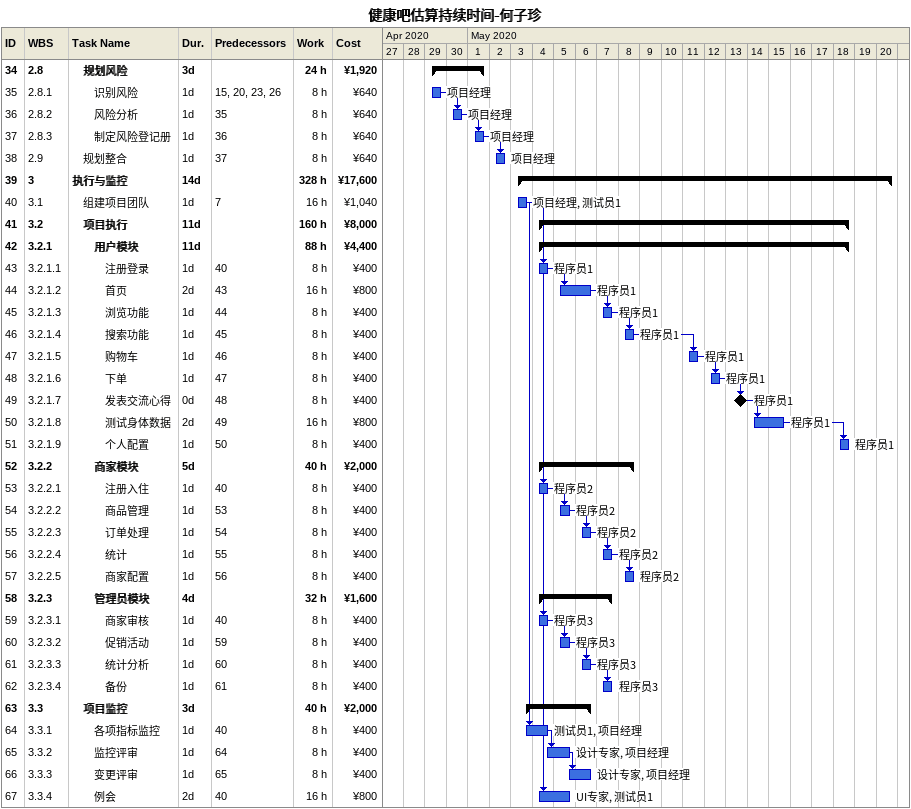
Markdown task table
健康吧估算持续时间-何子珍

| ID | WBS | Task | Duration | Start | Finish | Predecessors | Resources | Work (h) | Cost (¥) |
|---|---|---|---|---|---|---|---|---|---|
| 34 | 2.8 | **规划风险** | 3d | 2020-04-29 | 2020-05-01 |  |  | 24 | 1920 |
| 35 | 2.8.1 | 识别风险 | 1d | 2020-04-29 | 2020-04-29 | 15, 20, 23, 26 | 项目经理 | 8 | 640 |
| 36 | 2.8.2 | 风险分析 | 1d | 2020-04-30 | 2020-04-30 | 35 | 项目经理 | 8 | 640 |
| 37 | 2.8.3 | 制定风险登记册 | 1d | 2020-05-01 | 2020-05-01 | 36 | 项目经理 | 8 | 640 |
| 38 | 2.9 | 规划整合 | 1d | 2020-05-02 | 2020-05-02 | 37 | 项目经理 | 8 | 640 |
| 39 | 3 | **执行与监控** | 14d | 2020-05-03 | 2020-05-20 |  |  | 328 | 17600 |
| 40 | 3.1 | 组建项目团队 | 1d | 2020-05-03 | 2020-05-03 | 7 | 项目经理, 测试员1 | 16 | 1040 |
| 41 | 3.2 | **项目执行** | 11d | 2020-05-04 | 2020-05-18 |  |  | 160 | 8000 |
| 42 | 3.2.1 | **用户模块** | 11d | 2020-05-04 | 2020-05-18 |  |  | 88 | 4400 |
| 43 | 3.2.1.1 | 注册登录 | 1d | 2020-05-04 | 2020-05-04 | 40 | 程序员1 | 8 | 400 |
| 44 | 3.2.1.2 | 首页 | 2d | 2020-05-05 | 2020-05-06 | 43 | 程序员1 | 16 | 800 |
| 45 | 3.2.1.3 | 浏览功能 | 1d | 2020-05-07 | 2020-05-07 | 44 | 程序员1 | 8 | 400 |
| 46 | 3.2.1.4 | 搜索功能 | 1d | 2020-05-08 | 2020-05-08 | 45 | 程序员1 | 8 | 400 |
| 47 | 3.2.1.5 | 购物车 | 1d | 2020-05-11 | 2020-05-11 | 46 | 程序员1 | 8 | 400 |
| 48 | 3.2.1.6 | 下单 | 1d | 2020-05-12 | 2020-05-12 | 47 | 程序员1 | 8 | 400 |
| 49 | 3.2.1.7 | 发表交流心得 | 0d | 2020-05-13 | 2020-05-13 | 48 | 程序员1 | 8 | 400 |
| 50 | 3.2.1.8 | 测试身体数据 | 2d | 2020-05-14 | 2020-05-15 | 49 | 程序员1 | 16 | 800 |
| 51 | 3.2.1.9 | 个人配置 | 1d | 2020-05-18 | 2020-05-18 | 50 | 程序员1 | 8 | 400 |
| 52 | 3.2.2 | **商家模块** | 5d | 2020-05-04 | 2020-05-08 |  |  | 40 | 2000 |
| 53 | 3.2.2.1 | 注册入住 | 1d | 2020-05-04 | 2020-05-04 | 40 | 程序员2 | 8 | 400 |
| 54 | 3.2.2.2 | 商品管理 | 1d | 2020-05-05 | 2020-05-05 | 53 | 程序员2 | 8 | 400 |
| 55 | 3.2.2.3 | 订单处理 | 1d | 2020-05-06 | 2020-05-06 | 54 | 程序员2 | 8 | 400 |
| 56 | 3.2.2.4 | 统计 | 1d | 2020-05-07 | 2020-05-07 | 55 | 程序员2 | 8 | 400 |
| 57 | 3.2.2.5 | 商家配置 | 1d | 2020-05-08 | 2020-05-08 | 56 | 程序员2 | 8 | 400 |
| 58 | 3.2.3 | **管理员模块** | 4d | 2020-05-04 | 2020-05-07 |  |  | 32 | 1600 |
| 59 | 3.2.3.1 | 商家审核 | 1d | 2020-05-04 | 2020-05-04 | 40 | 程序员3 | 8 | 400 |
| 60 | 3.2.3.2 | 促销活动 | 1d | 2020-05-05 | 2020-05-05 | 59 | 程序员3 | 8 | 400 |
| 61 | 3.2.3.3 | 统计分析 | 1d | 2020-05-06 | 2020-05-06 | 60 | 程序员3 | 8 | 400 |
| 62 | 3.2.3.4 | 备份 | 1d | 2020-05-07 | 2020-05-07 | 61 | 程序员3 | 8 | 400 |
| 63 | 3.3 | **项目监控** | 3d | 2020-05-03 | 2020-05-06 |  |  | 40 | 2000 |
| 64 | 3.3.1 | 各项指标监控 | 1d | 2020-05-03 | 2020-05-04 | 40 | 测试员1, 项目经理 | 8 | 400 |
| 65 | 3.3.2 | 监控评审 | 1d | 2020-05-04 | 2020-05-05 | 64 | 设计专家, 项目经理 | 8 | 400 |
| 66 | 3.3.3 | 变更评审 | 1d | 2020-05-05 | 2020-05-06 | 65 | 设计专家, 项目经理 | 8 | 400 |
| 67 | 3.3.4 | 例会 | 2d | 2020-05-04 | 2020-05-05 | 40 | UI专家, 测试员1 | 16 | 800 |
